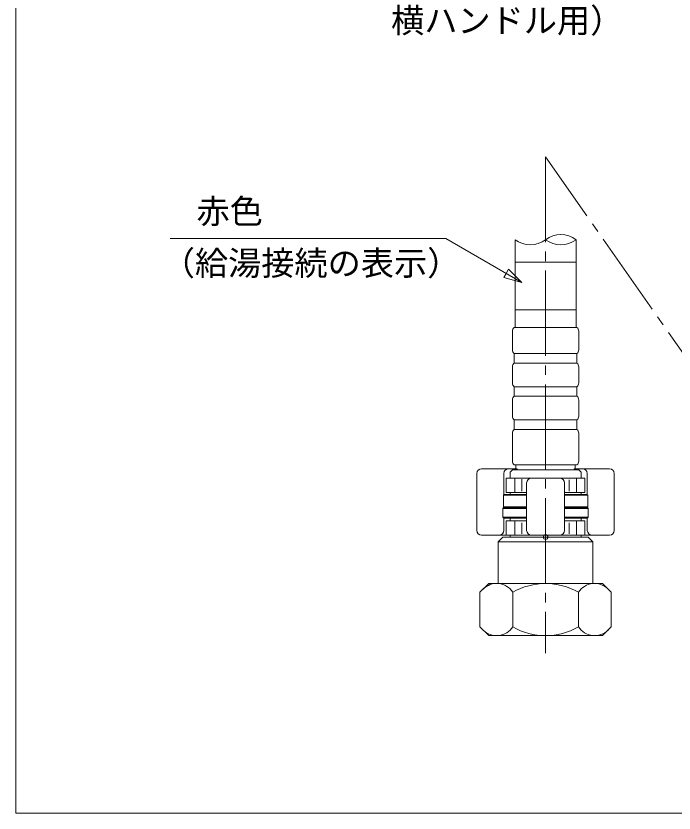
# Model space of a CAD drawing. Units: millimetres, scale not verified. Extents: x -373 to 395, y -278 to 275.
# Drawn here: x -373 to -234.2, y -278 to -109.8 of the extents above; entities that cross this region are included whole.
import ezdxf
from ezdxf.enums import TextEntityAlignment as Align

# ---------------------------------------------------------------- set-up
doc = ezdxf.new("R2010")
doc.units = ezdxf.units.MM
doc.header["$LTSCALE"] = 2
doc.header["$PDMODE"] = 32
doc.header["$PDSIZE"] = 1
doc.linetypes.add('USER2', pattern=[12, 9, -1, 1, -1])
for name, color, linetype, lineweight in [('0-1_1', 7, 'Continuous', 18), ('0-2_2', 7, 'Continuous', 18), ('0-4_4', 7, 'Continuous', 18)]:
    doc.layers.add(name, color=color, linetype=linetype, lineweight=lineweight)
doc.styles.add('ＭＳ ゴシック', font='')
doc.styles.get('ＭＳ ゴシック').set_extended_font_data('MS Gothic')

msp = doc.modelspace()

# ---------------------------------------------------------------- linework, layer by layer
at = {"layer": '0-1_1'}
msp.add_lwpolyline([(-373.022, 275.029), (-373.022, -277.972), (394.982, -277.972), (394.982, 275.029)], dxfattribs=at)
at = {"layer": '0-2_2', "linetype": 'USER2'}
for p, q in [((-211.264, -211.01), (-261.264, -139.544)), ((-261.264, -139.544), (-261.264, -244.276))]:
    msp.add_line(p, q, dxfattribs=at)
at = {"layer": '0-2_2'}
for p, q in [((-267.714, -175.546), (-267.714, -157.035)), ((-254.814, -175.546), (-254.814, -157.035)), ((-268.264, -176.346), (-268.264, -180.246)), ((-267.864, -175.546), (-261.264, -175.546)), ((-254.664, -175.546), (-261.264, -175.546)), ((-254.264, -176.346), (-254.264, -180.246)), ((-267.864, -181.046), (-261.264, -181.046)), ((-267.864, -181.046), (-267.864, -183.046)), ((-254.664, -181.046), (-261.264, -181.046)), ((-254.664, -181.046), (-254.664, -183.046)), ((-267.864, -183.046), (-261.264, -183.046)), ((-254.664, -183.046), (-261.264, -183.046)), ((-268.264, -183.846), (-268.264, -187.246)), ((-254.264, -183.846), (-254.264, -187.246)), ((-267.864, -188.046), (-261.264, -188.046)), ((-267.864, -188.046), (-267.864, -190.046)), ((-254.664, -188.046), (-261.264, -188.046)), ((-268.264, -190.846), (-268.264, -194.246)), ((-267.864, -190.046), (-261.264, -190.046)), ((-254.264, -190.846), (-254.264, -194.246)), ((-267.864, -195.046), (-261.264, -195.046)), ((-267.864, -195.046), (-267.864, -197.046)), ((-254.664, -195.046), (-261.264, -195.046)), ((-268.264, -197.846), (-268.264, -203.746)), ((-267.864, -197.046), (-261.264, -197.046)), ((-254.264, -197.846), (-254.264, -203.746)), ((-261.264, -204.546), (-267.864, -204.546)), ((-267.514, -205.546), (-267.514, -204.546)), ((-261.264, -204.546), (-254.664, -204.546)), ((-255.014, -205.546), (-255.014, -204.546)), ((-275.764, -206.346), (-275.764, -218.346)), ((-267.264, -205.346), (-274.764, -205.346)), ((-270.064, -210.846), (-270.064, -206.346)), ((-268.764, -206.046), (-268.264, -205.546)), ((-268.764, -206.046), (-268.764, -207.346)), ((-254.264, -205.546), (-268.264, -205.546)), ((-247.764, -205.346), (-255.264, -205.346)), ((-253.764, -206.046), (-254.264, -205.546)), ((-253.764, -206.046), (-253.764, -207.346)), ((-252.464, -210.846), (-252.464, -206.346)), ((-246.764, -206.346), (-246.764, -218.346)), ((-269.564, -207.346), (-252.964, -207.346)), ((-269.564, -207.346), (-269.564, -210.346)), ((-267.764, -210.346), (-267.764, -207.346)), ((-266.264, -210.042), (-266.264, -207.573)), ((-265.264, -208.346), (-265.264, -218.346)), ((-257.264, -208.346), (-257.264, -218.346)), ((-256.264, -210.085), (-256.264, -207.653)), ((-254.765, -210.346), (-254.765, -207.346)), ((-252.964, -207.346), (-252.964, -210.346)), ((-269.964, -210.746), (-270.164, -210.946)), ((-270.164, -210.946), (-270.164, -213.346)), ((-270.164, -210.946), (-265.264, -210.946)), ((-269.964, -210.746), (-265.264, -210.746)), ((-269.564, -210.346), (-265.264, -210.346)), ((-268.764, -210.746), (-268.764, -210.346)), ((-257.264, -210.346), (-252.964, -210.346)), ((-257.264, -210.746), (-252.564, -210.746)), ((-257.264, -210.946), (-252.364, -210.946)), ((-253.764, -210.747), (-253.764, -210.346)), ((-253.764, -210.746), (-253.764, -210.346)), ((-252.564, -210.746), (-252.364, -210.946)), ((-252.564, -210.747), (-252.364, -210.947)), ((-252.364, -210.946), (-252.364, -213.346)), ((-252.364, -210.947), (-252.364, -213.347)), ((-269.964, -213.546), (-270.164, -213.346)), ((-270.164, -213.346), (-265.264, -213.346)), ((-257.264, -213.346), (-252.364, -213.346)), ((-252.564, -213.547), (-252.364, -213.347)), ((-270.064, -213.546), (-270.264, -213.746)), ((-270.264, -213.746), (-270.264, -215.546)), ((-270.264, -213.746), (-265.264, -213.746)), ((-270.064, -213.546), (-265.264, -213.546)), ((-257.264, -213.546), (-252.464, -213.546)), ((-257.264, -213.746), (-252.264, -213.746)), ((-252.464, -213.546), (-252.264, -213.746)), ((-252.264, -213.746), (-252.264, -215.546)), ((-270.264, -215.546), (-270.064, -215.746)), ((-270.264, -215.546), (-265.264, -215.546)), ((-270.064, -218.346), (-270.064, -215.746)), ((-270.064, -215.746), (-265.264, -215.746)), ((-269.564, -216.346), (-265.264, -216.346)), ((-269.564, -216.346), (-269.564, -219.346)), ((-268.764, -216.346), (-268.764, -215.746)), ((-267.764, -219.346), (-267.764, -216.346)), ((-266.264, -219.047), (-266.264, -216.742)), ((-257.264, -215.546), (-252.264, -215.546)), ((-257.264, -215.746), (-252.464, -215.746)), ((-257.264, -216.346), (-252.964, -216.346)), ((-256.264, -219.047), (-256.264, -216.742)), ((-254.765, -219.346), (-254.765, -216.346)), ((-253.764, -216.346), (-253.764, -215.746)), ((-252.964, -216.346), (-252.964, -219.346)), ((-252.264, -215.546), (-252.464, -215.746)), ((-252.464, -218.346), (-252.464, -215.746)), ((-269.564, -219.346), (-274.764, -219.346)), ((-270.264, -219.746), (-271.264, -220.746)), ((-270.264, -219.346), (-252.264, -219.346)), ((-270.264, -219.746), (-252.264, -219.746)), ((-268.764, -219.746), (-268.764, -219.346)), ((-268.764, -219.746), (-268.764, -219.346)), ((-247.764, -219.346), (-253.764, -219.346)), ((-253.764, -219.746), (-253.764, -219.346)), ((-253.764, -219.746), (-253.764, -219.346)), ((-252.264, -219.746), (-251.264, -220.746)), ((-251.264, -220.746), (-271.264, -220.746)), ((-271.264, -220.746), (-271.264, -229.546)), ((-251.264, -220.746), (-251.264, -229.546)), ((-273.264, -229.546), (-275.121, -231.402)), ((-271.591, -229.546), (-249.264, -229.546)), ((-275.121, -238.689), (-275.121, -231.402)), ((-268.192, -238.689), (-268.192, -231.402)), ((-254.336, -238.689), (-254.336, -231.402)), ((-247.408, -231.402), (-247.408, -238.689)), ((-273.264, -240.546), (-275.121, -238.689)), ((-249.264, -240.546), (-247.408, -238.689)), ((-273.264, -240.546), (-249.264, -240.546))]:
    msp.add_line(p, q, dxfattribs=at)
for points in [[(-254.664, -188.046), (-254.664, -190.046), (-261.264, -190.046)], [(-254.664, -195.046), (-254.664, -197.046), (-261.264, -197.046)], [(-273.264, -229.546), (-249.264, -229.546), (-247.408, -231.402)]]:
    msp.add_lwpolyline(points, dxfattribs=at)
for centre, radius, start, end in [((-258.039, -161.335), 5.375, 53.1301, 126.8699), ((-264.489, -152.735), 5.375, 233.1301, 306.8699), ((-258.039, -152.735), 5.375, 233.1301, 306.8699), ((-267.264, -176.346), 1, 126.8699, 180), ((-255.264, -176.346), 1, 0, 53.1301), ((-267.264, -180.246), 1, 180, 233.1301), ((-255.264, -180.246), 1, 306.8699, 360), ((-267.264, -183.846), 1, 126.8699, 180), ((-255.264, -183.846), 1, 0, 53.1301), ((-267.264, -187.246), 1, 180, 233.1301), ((-255.264, -187.246), 1, 306.8699, 360), ((-267.264, -190.846), 1, 126.8699, 180), ((-255.264, -190.846), 1, 0, 53.1301), ((-267.264, -194.246), 1, 180, 233.1301), ((-255.264, -194.246), 1, 306.8699, 360), ((-267.264, -197.846), 1, 126.8699, 180), ((-255.264, -197.846), 1, 0, 53.1301), ((-267.264, -203.746), 1, 180, 233.1301), ((-255.264, -203.746), 1, 306.8699, 360), ((-274.764, -206.346), 1, 90, 180), ((-269.064, -206.346), 1, 90, 180), ((-269.064, -206.346), 1, 90, 180), ((-267.064, -205.346), 0.2, 180, 270), ((-255.464, -205.346), 0.2, 270, 0), ((-253.464, -206.346), 1, 0, 90), ((-247.764, -206.346), 1, 0, 90), ((-264.264, -208.346), 1, 90, 180), ((-258.264, -208.346), 1, 0, 90), ((-274.764, -218.346), 1, 180, 270), ((-271.064, -218.346), 1, 270, 0), ((-264.264, -218.346), 1, 180, 270), ((-258.264, -218.346), 1, 270, 0), ((-251.464, -218.346), 1, 180, 270), ((-247.764, -218.346), 1, 270, 0), ((-271.591, -233.585), 4.039, 32.71181, 135), ((-261.264, -243.402), 13.856, 60, 120), ((-250.937, -233.585), 4.039, 45, 147.28819), ((-271.591, -236.506), 4.039, 225, 327.28819), ((-261.264, -226.689), 13.856, 240, 300), ((-250.937, -236.506), 4.039, 212.71181, 315)]:
    msp.add_arc(centre, radius, start, end, dxfattribs=at)
msp.add_point((-261.264, -219.746), dxfattribs=at)
msp.add_point((-261.264, -219.746), dxfattribs=at)
at = {"layer": '0-4_4'}
for p, q in [((-267.714, -161.797), (-254.814, -161.797)), ((-267.714, -171.797), (-254.814, -171.797))]:
    msp.add_line(p, q, dxfattribs=at)
msp.add_lwpolyline([(-266.244, -166.054), (-282.324, -156.783), (-340.48, -156.783)], dxfattribs=at)
msp.add_lwpolyline([(-269.591, -164.124), (-270.108, -165.021), (-266.244, -166.054), (-269.074, -163.227)], close=True, dxfattribs=at)

# ---------------------------------------------------------------- texts
at = {"layer": '0-4_4', "style": 'ＭＳ ゴシック'}
for s, p in [('横ハンドル用）', (-293.863, -114.901)), ('赤色', (-334.922, -155.14)), ('（給湯接続の表示）', (-342.254, -166.074))]:
    msp.add_text(s, height=5.132, dxfattribs=at).set_placement(p, align=Align.BOTTOM_LEFT)

doc.saveas('drawing.dxf')
